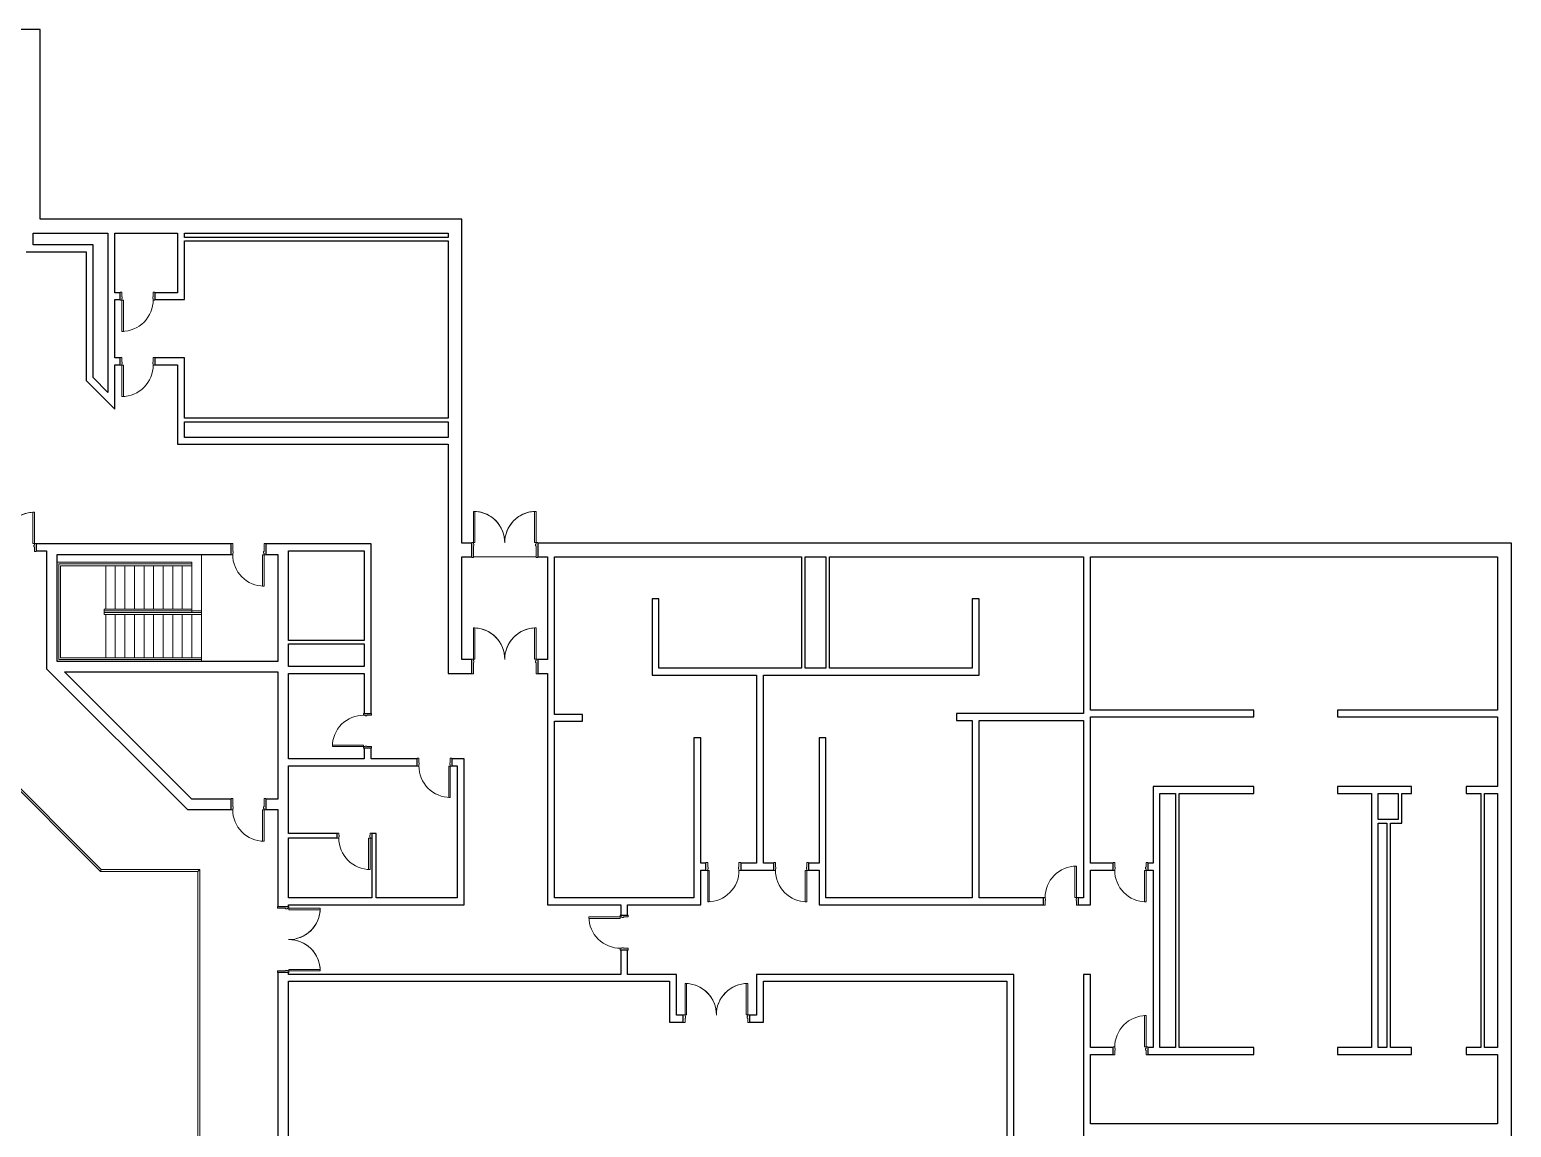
# Model space of a CAD drawing. Header units: inches. Extents: x -2612 to 2941, y -1924 to 1652.
# Drawn here: x 434 to 2138, y 390 to 1652 of the extents above; entities that cross this region are included whole.
import ezdxf

# ---------------------------------------------------------------- set-up
doc = ezdxf.new("R2010")
doc.units = ezdxf.units.IN
doc.header["$MEASUREMENT"] = 0
for name, color, linetype, lineweight in [('A-DOOR', 31, 'Continuous', 9), ('A-DOOR-FRAM', 31, 'Continuous', 15), ('A-FLOR', 192, 'Continuous', 9), ('A-FLOR-HRAL', 11, 'Continuous', 9), ('A-WALL', 113, 'Continuous', 9), ('I-WALL', 2, 'Continuous', 9), ('S-STRS', 31, 'Continuous', 9)]:
    doc.layers.add(name, color=color, linetype=linetype, lineweight=lineweight)

# ---------------------------------------------------------------- blocks, each defined once
blk = doc.blocks.new('Door-Single_CE_ - HM Door-2_ HM Frame-5129234-LEVEL 1 - Map Export')
at = {"layer": 'A-DOOR'}
for p, q in [((16.25, -42.5), (16.25, -6.5)), ((16.25, -6.5), (18, -6.5)), ((18, -6.5), (18, -42.5)), ((18, -42.5), (16.25, -42.5))]:
    blk.add_line(p, q, dxfattribs=at)
at = {"layer": 'A-DOOR', "lineweight": 15}
for p, q in [((16.25, -42.5), (16.25, -6.5)), ((18, -6.5), (16.25, -6.5)), ((18, -6.5), (18, -42.5)), ((18, -42.5), (16.25, -42.5))]:
    blk.add_line(p, q, dxfattribs=at)
at = {"layer": 'A-DOOR'}
blk.add_arc((18, -6.5), 36, 179.5, 270, dxfattribs=at)
blk.add_arc((18, -6.5), 36, 179.5, 270, dxfattribs=at)
blk.add_arc((18, -6.5), 36, 179.5, 270, dxfattribs=at)
blk.add_arc((18, -6.5), 36, 179.5, 270, dxfattribs=at)
at = {"layer": 'A-DOOR-FRAM'}
for p, q in [((-20, 6.5), (-18, 6.5)), ((-20, -6.5), (-20, 6.5)), ((-18, 6.5), (-18, -2.75)), ((18, 6.5), (20, 6.5)), ((18, -2.75), (18, 6.5)), ((20, 6.5), (20, -6.5)), ((-18, -6.5), (-20, -6.5)), ((-18, -2.75), (-17.5, -2.75)), ((-18, -4.75), (-18, -6.5)), ((-17.5, -4.75), (-18, -4.75)), ((-17.5, -2.75), (-17.5, -4.75)), ((17.5, -2.75), (18, -2.75)), ((17.5, -4.75), (17.5, -2.75)), ((18, -4.75), (17.5, -4.75)), ((18, -6.5), (18, -4.75)), ((20, -6.5), (18, -6.5))]:
    blk.add_line(p, q, dxfattribs=at)
blk = doc.blocks.new('Door-Double-Lite_CE_ - WD Door-2_ HM Frame-LG Lite-5146037-LEVEL 1 - Map Export')
at = {"layer": 'A-DOOR'}
for p, q in [((-36, 40.5), (-36, 4.5)), ((-34.25, 40.5), (-36, 40.5)), ((-36, 4.16), (-36, 40.5)), ((-34.25, 4.5), (-34.25, 40.5)), ((36, 40.5), (34.25, 40.5)), ((34.25, 40.5), (34.25, 4.5)), ((36, 4.5), (36, 40.5)), ((36, 4.16), (36, 40.5)), ((-36, 4.5), (-34.25, 4.5)), ((34.25, 4.5), (36, 4.5))]:
    blk.add_line(p, q, dxfattribs=at)
for centre, start, end in [((-36, 4.5), 359.5, 90), ((-36, 4.5), 359.5, 87.19661), ((36, 4.5), 90, 180.5), ((36, 4.5), 92.80339, 180.5)]:
    blk.add_arc(centre, 36, start, end, dxfattribs=at)
at = {"layer": 'A-DOOR-FRAM'}
for p, q in [((-36, 4.5), (-38, 4.5)), ((-38, 4.5), (-38, -4.5)), ((-36, 2.75), (-36, 4.5)), ((-35.5, 2.75), (-36, 2.75)), ((-36, -4.5), (-36, 0.75)), ((-36, 0.75), (-35.5, 0.75)), ((-35.5, 0.75), (-35.5, 2.75)), ((36, 2.75), (35.5, 2.75)), ((35.5, 2.75), (35.5, 0.75)), ((35.5, 0.75), (36, 0.75)), ((38, 4.5), (36, 4.5)), ((36, 4.5), (36, 2.75)), ((36, 0.75), (36, -4.5)), ((38, -4.5), (38, 4.5)), ((-38, -4.5), (-36, -4.5)), ((36, -4.5), (38, -4.5))]:
    blk.add_line(p, q, dxfattribs=at)
blk = doc.blocks.new('Railing - Railing-5146886-LEVEL 1 - Map Export')
at = {"layer": 'A-FLOR-HRAL'}
for p, q in [((519.7, 985.8), (620.7, 985.8)), ((519.7, 979.8), (519.7, 985.8)), ((521.7, 979.8), (519.7, 979.8)), ((520.7, 983.8), (620.7, 983.8)), ((521.7, 981.8), (520.7, 981.8)), ((543.8, 981.8), (521.7, 981.8)), ((631.7, 979.8), (521.7, 979.8)), ((620.7, 985.8), (620.7, 983.8)), ((631.7, 981.8), (620.7, 981.8))]:
    blk.add_line(p, q, dxfattribs=at)
blk = doc.blocks.new('Railing - Railing-5146890-LEVEL 1 - Map Export')
at = {"layer": 'A-FLOR-HRAL'}
for p, q in [((467.7, 1037.8), (521.7, 1037.8)), ((467.7, 927.8), (467.7, 1037.8)), ((469.7, 1035.8), (521.7, 1035.8)), ((469.7, 929.8), (469.7, 1035.8)), ((521.7, 1037.8), (620.7, 1037.8)), ((521.7, 1035.8), (620.7, 1035.8)), ((620.7, 1037.8), (620.7, 1035.8)), ((521.7, 927.8), (467.7, 927.8)), ((521.7, 929.8), (469.7, 929.8)), ((631.7, 929.8), (521.7, 929.8)), ((631.7, 927.8), (521.7, 927.8))]:
    blk.add_line(p, q, dxfattribs=at)
blk = doc.blocks.new('Door-Double-Lite_CE_ - WD Door-2_ HM Frame-LG Lite-5150793-LEVEL 1 - Map Export')
at = {"layer": 'A-DOOR'}
for p, q in [((-36, 42.5), (-36, 6.5)), ((-34.25, 42.5), (-36, 42.5)), ((-36, 6.16), (-36, 42.5)), ((-34.25, 6.5), (-34.25, 42.5)), ((36, 42.5), (34.25, 42.5)), ((34.25, 42.5), (34.25, 6.5)), ((36, 6.5), (36, 42.5)), ((36, 6.16), (36, 42.5)), ((-36, 6.5), (-34.25, 6.5)), ((34.25, 6.5), (36, 6.5))]:
    blk.add_line(p, q, dxfattribs=at)
for centre, start, end in [((-36, 6.5), 359.5, 90), ((-36, 6.5), 359.5, 87.19661), ((36, 6.5), 90, 180.5), ((36, 6.5), 92.80339, 180.5)]:
    blk.add_arc(centre, 36, start, end, dxfattribs=at)
at = {"layer": 'A-DOOR-FRAM'}
for p, q in [((-36, 6.5), (-38, 6.5)), ((-38, 6.5), (-38, -6.5)), ((-36, 4.75), (-36, 6.5)), ((-35.5, 4.75), (-36, 4.75)), ((-36, -6.5), (-36, 2.75)), ((-36, 2.75), (-35.5, 2.75)), ((-35.5, 2.75), (-35.5, 4.75)), ((36, 4.75), (35.5, 4.75)), ((35.5, 4.75), (35.5, 2.75)), ((35.5, 2.75), (36, 2.75)), ((38, 6.5), (36, 6.5)), ((36, 6.5), (36, 4.75)), ((36, 2.75), (36, -6.5)), ((38, -6.5), (38, 6.5)), ((-38, -6.5), (-36, -6.5)), ((36, -6.5), (38, -6.5))]:
    blk.add_line(p, q, dxfattribs=at)
blk = doc.blocks.new('Door-Single_CE_ - HM Door-2_ HM Frame-5130917-LEVEL 1 - Map Export')
at = {"layer": 'A-DOOR'}
for p, q in [((18, 40.5), (16.25, 40.5)), ((16.25, 40.5), (16.25, 4.5)), ((18, 4.5), (18, 40.5)), ((16.25, 4.5), (18, 4.5))]:
    blk.add_line(p, q, dxfattribs=at)
at = {"layer": 'A-DOOR', "lineweight": 15}
for p, q in [((18, 40.5), (16.25, 40.5)), ((16.25, 40.5), (16.25, 4.5)), ((18, 4.5), (18, 40.5)), ((18, 4.5), (16.25, 4.5))]:
    blk.add_line(p, q, dxfattribs=at)
at = {"layer": 'A-DOOR'}
blk.add_arc((18, 4.5), 36, 90, 180.5, dxfattribs=at)
blk.add_arc((18, 4.5), 36, 90, 180.5, dxfattribs=at)
blk.add_arc((18, 4.5), 36, 90, 180.5, dxfattribs=at)
blk.add_arc((18, 4.5), 36, 90, 180.5, dxfattribs=at)
at = {"layer": 'A-DOOR-FRAM'}
for p, q in [((-18, 4.5), (-20, 4.5)), ((-20, 4.5), (-20, -4.5)), ((-18, 2.75), (-18, 4.5)), ((-17.5, 2.75), (-18, 2.75)), ((-18, -4.5), (-18, 0.75)), ((-18, 0.75), (-17.5, 0.75)), ((-17.5, 0.75), (-17.5, 2.75)), ((18, 2.75), (17.5, 2.75)), ((17.5, 2.75), (17.5, 0.75)), ((17.5, 0.75), (18, 0.75)), ((20, 4.5), (18, 4.5)), ((18, 4.5), (18, 2.75)), ((18, 0.75), (18, -4.5)), ((20, -4.5), (20, 4.5)), ((-20, -4.5), (-18, -4.5)), ((18, -4.5), (20, -4.5))]:
    blk.add_line(p, q, dxfattribs=at)
blk = doc.blocks.new('Door-Double-Lite_CE_ - WD Door-2_ HM Frame-LG Lite-5159899-LEVEL 1 - Map Export')
at = {"layer": 'A-DOOR'}
for p, q in [((-36, 44.5), (-36, 8.5)), ((-34.25, 44.5), (-36, 44.5)), ((-36, 8.16), (-36, 44.5)), ((-34.25, 8.5), (-34.25, 44.5)), ((36, 44.5), (34.25, 44.5)), ((34.25, 44.5), (34.25, 8.5)), ((36, 8.5), (36, 44.5)), ((36, 8.16), (36, 44.5)), ((-36, 8.5), (-34.25, 8.5)), ((34.25, 8.5), (36, 8.5))]:
    blk.add_line(p, q, dxfattribs=at)
for centre, start, end in [((-36, 8.5), 359.5, 90), ((-36, 8.5), 359.5, 87.19661), ((36, 8.5), 90, 180.5), ((36, 8.5), 92.78996, 180.5)]:
    blk.add_arc(centre, 36, start, end, dxfattribs=at)
at = {"layer": 'A-DOOR-FRAM'}
for p, q in [((-36, 8.5), (-38, 8.5)), ((-38, 8.5), (-38, -8.5)), ((-36, 6.75), (-36, 8.5)), ((-35.5, 6.75), (-36, 6.75)), ((-36, -8.5), (-36, 4.75)), ((-36, 4.75), (-35.5, 4.75)), ((-35.5, 4.75), (-35.5, 6.75)), ((36, 6.75), (35.5, 6.75)), ((35.5, 6.75), (35.5, 4.75)), ((35.5, 4.75), (36, 4.75)), ((38, 8.5), (36, 8.5)), ((36, 8.5), (36, 6.75)), ((36, 4.75), (36, -8.5)), ((38, -8.5), (38, 8.5)), ((-38, -8.5), (-36, -8.5)), ((36, -8.5), (38, -8.5))]:
    blk.add_line(p, q, dxfattribs=at)
blk = doc.blocks.new('Door-Double-Lite_CE_ - WD Door-2_ HM Frame-LG Lite-5146137-LEVEL 1 - Map Export')
at = {"layer": 'A-DOOR'}
for p, q in [((-36, -4.16), (-36, -40.5)), ((-36, -4.5), (-34.25, -4.5)), ((-36, -40.5), (-36, -4.5)), ((-34.25, -4.5), (-34.25, -40.5)), ((34.25, -4.5), (36, -4.5)), ((34.25, -40.5), (34.25, -4.5)), ((36, -4.16), (36, -40.5)), ((36, -4.5), (36, -40.5)), ((-34.25, -40.5), (-36, -40.5)), ((36, -40.5), (34.25, -40.5))]:
    blk.add_line(p, q, dxfattribs=at)
for centre, start, end in [((-36, -4.5), 270, 0.5), ((-36, -4.5), 272.80339, 0.5), ((36, -4.5), 179.5, 270), ((36, -4.5), 179.5, 267.19661)]:
    blk.add_arc(centre, 36, start, end, dxfattribs=at)
at = {"layer": 'A-DOOR-FRAM'}
for p, q in [((-38, 4.5), (-36, 4.5)), ((-38, -4.5), (-38, 4.5)), ((-36, 4.5), (-36, -0.75)), ((36, 4.5), (38, 4.5)), ((36, -0.75), (36, 4.5)), ((38, 4.5), (38, -4.5)), ((-36, -4.5), (-38, -4.5)), ((-36, -0.75), (-35.5, -0.75)), ((-36, -2.75), (-36, -4.5)), ((-35.5, -2.75), (-36, -2.75)), ((-35.5, -0.75), (-35.5, -2.75)), ((35.5, -0.75), (36, -0.75)), ((35.5, -2.75), (35.5, -0.75)), ((36, -2.75), (35.5, -2.75)), ((36, -4.5), (36, -2.75)), ((38, -4.5), (36, -4.5))]:
    blk.add_line(p, q, dxfattribs=at)
blk = doc.blocks.new('Door-Single_CE_ - HM Door-2_ HM Frame-5129900-LEVEL 1 - Map Export')
at = {"layer": 'A-DOOR'}
for p, q in [((16.25, -40.5), (16.25, -4.5)), ((16.25, -4.5), (18, -4.5)), ((18, -4.5), (18, -40.5)), ((18, -40.5), (16.25, -40.5))]:
    blk.add_line(p, q, dxfattribs=at)
at = {"layer": 'A-DOOR', "lineweight": 15}
for p, q in [((16.25, -40.5), (16.25, -4.5)), ((18, -4.5), (16.25, -4.5)), ((18, -4.5), (18, -40.5)), ((18, -40.5), (16.25, -40.5))]:
    blk.add_line(p, q, dxfattribs=at)
at = {"layer": 'A-DOOR'}
blk.add_arc((18, -4.5), 36, 179.5, 270, dxfattribs=at)
blk.add_arc((18, -4.5), 36, 179.5, 270, dxfattribs=at)
blk.add_arc((18, -4.5), 36, 179.5, 270, dxfattribs=at)
blk.add_arc((18, -4.5), 36, 179.5, 270, dxfattribs=at)
at = {"layer": 'A-DOOR-FRAM'}
for p, q in [((-20, 4.5), (-18, 4.5)), ((-20, -4.5), (-20, 4.5)), ((-18, 4.5), (-18, -0.75)), ((18, 4.5), (20, 4.5)), ((18, -0.75), (18, 4.5)), ((20, 4.5), (20, -4.5)), ((-18, -4.5), (-20, -4.5)), ((-18, -0.75), (-17.5, -0.75)), ((-18, -2.75), (-18, -4.5)), ((-17.5, -2.75), (-18, -2.75)), ((-17.5, -0.75), (-17.5, -2.75)), ((17.5, -0.75), (18, -0.75)), ((17.5, -2.75), (17.5, -0.75)), ((18, -2.75), (17.5, -2.75)), ((18, -4.5), (18, -2.75)), ((20, -4.5), (18, -4.5))]:
    blk.add_line(p, q, dxfattribs=at)
blk = doc.blocks.new('Door-Single_CE_ - HM Door-2_ HM Frame-5185275-LEVEL 1 - Map Export')
at = {"layer": 'A-DOOR'}
for p, q in [((16.25, -39), (16.25, -3)), ((16.25, -3), (18, -3)), ((18, -3), (18, -39)), ((18, -39), (16.25, -39))]:
    blk.add_line(p, q, dxfattribs=at)
at = {"layer": 'A-DOOR', "lineweight": 15}
for p, q in [((16.25, -39), (16.25, -3)), ((18, -3), (16.25, -3)), ((18, -3), (18, -39)), ((18, -39), (16.25, -39))]:
    blk.add_line(p, q, dxfattribs=at)
at = {"layer": 'A-DOOR'}
blk.add_arc((18, -3), 36, 179.5, 270, dxfattribs=at)
blk.add_arc((18, -3), 36, 179.5, 270, dxfattribs=at)
blk.add_arc((18, -3), 36, 179.5, 270, dxfattribs=at)
blk.add_arc((18, -3), 36, 179.5, 270, dxfattribs=at)
at = {"layer": 'A-DOOR-FRAM'}
for p, q in [((-20, 3), (-18, 3)), ((-20, -3), (-20, 3)), ((-18, 3), (-18, 0.75)), ((-18, 0.75), (-17.5, 0.75)), ((-17.5, 0.75), (-17.5, -1.25)), ((17.5, 0.75), (18, 0.75)), ((17.5, -1.25), (17.5, 0.75)), ((18, 3), (20, 3)), ((18, 0.75), (18, 3)), ((20, 3), (20, -3)), ((-18, -3), (-20, -3)), ((-18, -1.25), (-18, -3)), ((-17.5, -1.25), (-18, -1.25)), ((18, -1.25), (17.5, -1.25)), ((18, -3), (18, -1.25)), ((20, -3), (18, -3))]:
    blk.add_line(p, q, dxfattribs=at)
blk = doc.blocks.new('Railing - Railing-5191804-LEVEL 1 - Map Export')
at = {"layer": 'A-FLOR-HRAL'}
for p, q in [((-490.8, 961.8), (-268.8, 961.8)), ((-490.8, 961.8), (-488.8, 959.8)), ((-490.8, 901.7), (-490.8, 961.8)), ((-268.8, 959.8), (-488.8, 959.8)), ((-488.8, 959.8), (-488.8, 900.9)), ((79.2, 961.8), (301.2, 961.8)), ((299.2, 959.8), (79.2, 959.8)), ((301.2, 961.8), (299.2, 959.8)), ((299.2, 900.9), (299.2, 959.8)), ((301.2, 961.8), (301.2, 901.7)), ((-706.3, 686.2), (-490.8, 901.7)), ((-488.8, 900.9), (-705.5, 684.2)), ((-490.8, 901.7), (-488.8, 900.9)), ((301.2, 901.7), (299.2, 900.9)), ((515.8, 684.2), (299.2, 900.9)), ((301.2, 901.7), (516.6, 686.2)), ((-819.3, 686.2), (-706.3, 686.2)), ((-819.3, 686.2), (-817.3, 684.2)), ((-819.3, -649.6), (-819.3, 686.2)), ((-705.5, 684.2), (-817.3, 684.2)), ((-817.3, 684.2), (-817.3, -647.6)), ((-706.3, 686.2), (-705.5, 684.2)), ((516.6, 686.2), (515.8, 684.2)), ((627.7, 684.2), (515.8, 684.2)), ((516.6, 686.2), (629.7, 686.2)), ((629.7, 686.2), (627.7, 684.2)), ((627.7, -647.6), (627.7, 684.2)), ((629.7, 686.2), (629.7, -649.6)), ((-819.3, -649.6), (-817.3, -647.6)), ((-706.3, -649.6), (-819.3, -649.6)), ((-817.3, -647.6), (-705.5, -647.6)), ((-706.3, -649.6), (-705.5, -647.6)), ((-490.8, -865.1), (-706.3, -649.6)), ((-705.5, -647.6), (-488.8, -864.3)), ((299.2, -864.3), (515.8, -647.6)), ((516.6, -649.6), (301.2, -865.1)), ((516.6, -649.6), (515.8, -647.6)), ((515.8, -647.6), (627.7, -647.6)), ((629.7, -649.6), (516.6, -649.6)), ((629.7, -649.6), (627.7, -647.6)), ((-490.8, -865.1), (-488.8, -864.3)), ((-490.8, -940.2), (-490.8, -865.1)), ((-488.8, -864.3), (-488.8, -938.2)), ((299.2, -938.2), (299.2, -864.3)), ((301.2, -865.1), (299.2, -864.3)), ((301.2, -865.1), (301.2, -940.2)), ((-490.8, -940.2), (-488.8, -938.2)), ((301.2, -940.2), (-490.8, -940.2)), ((-488.8, -938.2), (299.2, -938.2)), ((301.2, -940.2), (299.2, -938.2))]:
    blk.add_line(p, q, dxfattribs=at)

msp = doc.modelspace()

# ---------------------------------------------------------------- linework, layer by layer
at = {"layer": 'A-FLOR'}
for p, q in [((631.7, 1048.8), (631.7, 925.8)), ((1016.4, 1045.8), (944.4, 1045.8))]:
    msp.add_line(p, q, dxfattribs=at)
at = {"layer": 'A-WALL', "color": 7, "lineweight": 25}
for p, q in [((446.2, 1652.3), (167.2, 1652.3)), ((446.2, 1434.3), (446.2, 1652.3)), ((931.2, 1434.3), (446.2, 1434.3)), ((931.2, 1061.8), (931.2, 1434.3)), ((438.2, 1418.3), (524.2, 1418.3)), ((438.2, 1404.8), (438.2, 1418.3)), ((524.2, 1418.3), (524.2, 1235.1)), ((532.2, 1349.8), (532.2, 1418.3)), ((532.2, 1418.3), (604.2, 1418.3)), ((604.2, 1418.3), (604.2, 1349.8)), ((612.2, 1413.4), (612.2, 1418.3)), ((612.2, 1418.3), (915.2, 1418.3)), ((915.2, 1418.3), (915.2, 1413.4)), ((507.2, 1404.8), (438.2, 1404.8)), ((507.2, 1252.1), (507.2, 1404.8)), ((915.2, 1413.4), (612.2, 1413.4)), ((612.2, 1341.8), (612.2, 1409.4)), ((612.2, 1409.4), (915.2, 1409.4)), ((915.2, 1409.4), (915.2, 1205.4)), ((430.2, 1396.8), (499.2, 1396.8)), ((499.2, 1396.8), (499.2, 1248.8)), ((538.2, 1349.8), (532.2, 1349.8)), ((538.2, 1341.8), (538.2, 1349.8)), ((604.2, 1349.8), (578.2, 1349.8)), ((578.2, 1349.8), (578.2, 1341.8)), ((532.2, 1274.8), (532.2, 1341.8)), ((532.2, 1341.8), (538.2, 1341.8)), ((578.2, 1341.8), (612.2, 1341.8)), ((538.2, 1274.8), (532.2, 1274.8)), ((532.2, 1266.8), (538.2, 1266.8)), ((532.2, 1215.8), (532.2, 1266.8)), ((538.2, 1266.8), (538.2, 1274.8)), ((612.2, 1274.8), (578.2, 1274.8)), ((578.2, 1274.8), (578.2, 1266.8)), ((578.2, 1266.8), (604.2, 1266.8)), ((604.2, 1266.8), (604.2, 1175.4)), ((612.2, 1205.4), (612.2, 1274.8)), ((499.2, 1248.8), (532.2, 1215.8)), ((524.2, 1235.1), (507.2, 1252.1)), ((915.2, 1205.4), (612.2, 1205.4)), ((612.2, 1201.4), (915.2, 1201.4)), ((612.2, 1183.4), (612.2, 1201.4)), ((915.2, 1201.4), (915.2, 1183.4)), ((915.2, 1183.4), (612.2, 1183.4)), ((604.2, 1175.4), (915.2, 1175.4)), ((915.2, 1175.4), (915.2, 911.8)), ((665.7, 1060.8), (441.7, 1060.8)), ((441.7, 1060.8), (441.7, 1052.8)), ((665.7, 1048.8), (665.7, 1060.8)), ((705.7, 1060.8), (705.7, 1048.8)), ((826.7, 1060.8), (705.7, 1060.8)), ((826.7, 865.8), (826.7, 1060.8)), ((942.4, 1061.8), (931.2, 1061.8)), ((942.4, 1045.8), (942.4, 1061.8)), ((1018.4, 1061.8), (1018.4, 1045.8)), ((2137.7, 1061.8), (1018.4, 1061.8)), ((2137.7, -412.2), (2137.7, 1061.8)), ((441.7, 1052.8), (453.7, 1052.8)), ((453.7, 1052.8), (453.7, 917.3)), ((465.7, 925.8), (465.7, 1048.8)), ((465.7, 1048.8), (665.7, 1048.8)), ((705.7, 1048.8), (719.7, 1048.8)), ((719.7, 1048.8), (719.7, 925.8)), ((731.7, 949.8), (731.7, 1052.8)), ((731.7, 1052.8), (818.7, 1052.8)), ((818.7, 1052.8), (818.7, 949.8)), ((931.2, 927.8), (931.2, 1045.8)), ((931.2, 1045.8), (942.4, 1045.8)), ((1018.4, 1045.8), (1029.7, 1045.8)), ((1029.7, 1045.8), (1029.7, 927.8)), ((1037.7, 864.8), (1037.7, 1045.8)), ((1037.7, 1045.8), (1321.7, 1045.8)), ((1321.7, 1045.8), (1321.7, 917.8)), ((1325.7, 1045.8), (1349.7, 1045.8)), ((1325.7, 917.8), (1325.7, 1045.8)), ((1349.7, 1045.8), (1349.7, 917.8)), ((1353.7, 1045.8), (1645.7, 1045.8)), ((1353.7, 917.8), (1353.7, 1045.8)), ((1645.7, 1045.8), (1645.7, 865.8)), ((1653.7, 1045.8), (2121.7, 1045.8)), ((1653.7, 869.8), (1653.7, 1045.8)), ((2121.7, 1045.8), (2121.7, 869.8)), ((1157.7, 997.8), (1149.7, 997.8)), ((1149.7, 997.8), (1149.7, 909.8)), ((1157.7, 917.8), (1157.7, 997.8)), ((1525.7, 997.8), (1517.7, 997.8)), ((1517.7, 997.8), (1517.7, 917.8)), ((1525.7, 909.8), (1525.7, 997.8)), ((818.7, 949.8), (731.7, 949.8)), ((731.7, 919.8), (731.7, 945.8)), ((731.7, 945.8), (818.7, 945.8)), ((818.7, 945.8), (818.7, 919.8)), ((719.7, 925.8), (465.7, 925.8)), ((942.4, 927.8), (931.2, 927.8)), ((942.4, 911.8), (942.4, 927.8)), ((1029.7, 927.8), (1018.4, 927.8)), ((1018.4, 927.8), (1018.4, 911.8)), ((453.7, 917.3), (615.7, 755.4)), ((620.6, 767.4), (474.2, 913.8)), ((474.2, 913.8), (719.7, 913.8)), ((719.7, 913.8), (719.7, 767.4)), ((818.7, 919.8), (731.7, 919.8)), ((731.7, 813.8), (731.7, 911.8)), ((731.7, 911.8), (818.7, 911.8)), ((818.7, 911.8), (818.7, 865.8)), ((915.2, 911.8), (942.4, 911.8)), ((1018.4, 911.8), (1029.7, 911.8)), ((1029.7, 911.8), (1029.7, 645.8)), ((1149.7, 909.8), (1269.7, 909.8)), ((1321.7, 917.8), (1157.7, 917.8)), ((1269.7, 909.8), (1269.7, 693.8)), ((1277.7, 909.8), (1525.7, 909.8)), ((1277.7, 693.8), (1277.7, 909.8)), ((1349.7, 917.8), (1325.7, 917.8)), ((1517.7, 917.8), (1353.7, 917.8)), ((1841.7, 869.8), (1653.7, 869.8)), ((1841.7, 861.8), (1841.7, 869.8)), ((2121.7, 869.8), (1937.7, 869.8)), ((1937.7, 869.8), (1937.7, 861.8)), ((818.7, 865.8), (826.7, 865.8)), ((1069.7, 864.8), (1037.7, 864.8)), ((1037.7, 653.8), (1037.7, 856.8)), ((1037.7, 856.8), (1069.7, 856.8)), ((1069.7, 856.8), (1069.7, 864.8)), ((1645.7, 865.8), (1499.7, 865.8)), ((1499.7, 865.8), (1499.7, 857.8)), ((1499.7, 857.8), (1517.7, 857.8)), ((1517.7, 857.8), (1517.7, 653.8)), ((1525.7, 857.8), (1645.7, 857.8)), ((1525.7, 653.8), (1525.7, 857.8)), ((1645.7, 857.8), (1645.7, 653.8)), ((1653.7, 861.8), (1841.7, 861.8)), ((1653.7, 693.8), (1653.7, 861.8)), ((1937.7, 861.8), (2121.7, 861.8)), ((2121.7, 861.8), (2121.7, 781.8)), ((1205.7, 837.8), (1197.7, 837.8)), ((1197.7, 837.8), (1197.7, 653.8)), ((1205.7, 693.8), (1205.7, 837.8)), ((1349.7, 837.8), (1341.7, 837.8)), ((1341.7, 837.8), (1341.7, 693.8)), ((1349.7, 653.8), (1349.7, 837.8)), ((818.7, 825.8), (818.7, 813.8)), ((826.7, 825.8), (818.7, 825.8)), ((826.7, 813.8), (826.7, 825.8)), ((818.7, 813.8), (731.7, 813.8)), ((731.7, 727.8), (731.7, 805.8)), ((731.7, 805.8), (879.7, 805.8)), ((879.7, 813.8), (826.7, 813.8)), ((879.7, 805.8), (879.7, 813.8)), ((933.7, 813.8), (919.7, 813.8)), ((919.7, 813.8), (919.7, 805.8)), ((919.7, 805.8), (925.7, 805.8)), ((925.7, 805.8), (925.7, 653.8)), ((933.7, 645.8), (933.7, 813.8)), ((665.7, 767.4), (620.6, 767.4)), ((665.7, 755.4), (665.7, 767.4)), ((719.7, 767.4), (705.7, 767.4)), ((705.7, 767.4), (705.7, 755.4)), ((1725.7, 781.8), (1725.7, 693.8)), ((1841.7, 781.8), (1725.7, 781.8)), ((1733.7, 481.8), (1733.7, 773.8)), ((1733.7, 773.8), (1751.7, 773.8)), ((1751.7, 773.8), (1751.7, 481.8)), ((1755.7, 481.8), (1755.7, 773.8)), ((1755.7, 773.8), (1841.7, 773.8)), ((1841.7, 773.8), (1841.7, 781.8)), ((2022.7, 781.8), (1937.7, 781.8)), ((1937.7, 781.8), (1937.7, 773.8)), ((1937.7, 773.8), (1976.7, 773.8)), ((1976.7, 773.8), (1976.7, 481.8)), ((1984.7, 743.8), (1984.7, 773.8)), ((1984.7, 773.8), (2007.7, 773.8)), ((2007.7, 773.8), (2007.7, 743.8)), ((2011.7, 739.8), (2011.7, 773.8)), ((2011.7, 773.8), (2022.7, 773.8)), ((2022.7, 773.8), (2022.7, 781.8)), ((2121.7, 781.8), (2085.7, 781.8)), ((2085.7, 781.8), (2085.7, 773.8)), ((2085.7, 773.8), (2102.7, 773.8)), ((2102.7, 773.8), (2102.7, 481.8)), ((2106.7, 773.8), (2121.7, 773.8)), ((2106.7, 481.8), (2106.7, 773.8)), ((2121.7, 773.8), (2121.7, 481.8)), ((615.7, 755.4), (665.7, 755.4)), ((705.7, 755.4), (719.7, 755.4)), ((719.7, 755.4), (719.7, 643.8)), ((2007.7, 743.8), (1984.7, 743.8)), ((1984.7, 481.8), (1984.7, 739.8)), ((1984.7, 739.8), (1994.7, 739.8)), ((1994.7, 739.8), (1994.7, 481.8)), ((1998.7, 481.8), (1998.7, 739.8)), ((1998.7, 739.8), (2011.7, 739.8)), ((731.7, 653.8), (731.7, 722.8)), ((1211.7, 693.8), (1205.7, 693.8)), ((1205.7, 645.8), (1205.7, 685.8)), ((1205.7, 685.8), (1211.7, 685.8)), ((1211.7, 685.8), (1211.7, 693.8)), ((1269.7, 693.8), (1251.7, 693.8)), ((1251.7, 693.8), (1251.7, 685.8)), ((1251.7, 685.8), (1289.7, 685.8)), ((1289.7, 693.8), (1277.7, 693.8)), ((1289.7, 685.8), (1289.7, 693.8)), ((1341.7, 693.8), (1329.7, 693.8)), ((1329.7, 693.8), (1329.7, 685.8)), ((1329.7, 685.8), (1341.7, 685.8)), ((1341.7, 685.8), (1341.7, 645.8)), ((1679.7, 693.8), (1653.7, 693.8)), ((1653.7, 685.8), (1679.7, 685.8)), ((1653.7, 645.8), (1653.7, 685.8)), ((1679.7, 685.8), (1679.7, 693.8)), ((1725.7, 693.8), (1719.7, 693.8)), ((1719.7, 693.8), (1719.7, 685.8)), ((1719.7, 685.8), (1725.7, 685.8)), ((1725.7, 685.8), (1725.7, 481.8)), ((827.7, 653.8), (731.7, 653.8)), ((925.7, 653.8), (832.7, 653.8)), ((1197.7, 653.8), (1037.7, 653.8)), ((1517.7, 653.8), (1349.7, 653.8)), ((1599.7, 653.8), (1525.7, 653.8)), ((1599.7, 645.8), (1599.7, 653.8)), ((1645.7, 653.8), (1639.7, 653.8)), ((1639.7, 653.8), (1639.7, 645.8)), ((719.7, 643.8), (731.7, 643.8)), ((731.7, 643.8), (731.7, 645.8)), ((731.7, 645.8), (933.7, 645.8)), ((1029.7, 645.8), (1113.7, 645.8)), ((1113.7, 645.8), (1113.7, 633.8)), ((1113.7, 633.8), (1121.7, 633.8)), ((1121.7, 645.8), (1205.7, 645.8)), ((1121.7, 633.8), (1121.7, 645.8)), ((1341.7, 645.8), (1599.7, 645.8)), ((1639.7, 645.8), (1653.7, 645.8)), ((1113.7, 593.8), (1113.7, 565.8)), ((1121.7, 593.8), (1113.7, 593.8)), ((1121.7, 565.8), (1121.7, 593.8)), ((731.7, 567.8), (719.7, 567.8)), ((719.7, 567.8), (719.7, -577.2)), ((731.7, 565.8), (731.7, 567.8)), ((1113.7, 565.8), (731.7, 565.8)), ((1177.7, 565.8), (1121.7, 565.8)), ((1177.7, 518.8), (1177.7, 565.8)), ((1565.7, 565.8), (1269.7, 565.8)), ((1269.7, 565.8), (1269.7, 518.8)), ((1565.7, -163.2), (1565.7, 565.8)), ((1653.7, 565.8), (1645.7, 565.8)), ((1645.7, 565.8), (1645.7, -394.2)), ((1653.7, 481.8), (1653.7, 565.8)), ((731.7, -565.2), (731.7, 557.8)), ((731.7, 557.8), (1169.7, 557.8)), ((1169.7, 557.8), (1169.7, 510.8)), ((1277.7, 557.8), (1557.7, 557.8)), ((1277.7, 510.8), (1277.7, 557.8)), ((1557.7, 557.8), (1557.7, 345.8)), ((1185.7, 518.8), (1177.7, 518.8)), ((1185.7, 510.8), (1185.7, 518.8)), ((1269.7, 518.8), (1261.7, 518.8)), ((1261.7, 518.8), (1261.7, 510.8)), ((1169.7, 510.8), (1185.7, 510.8)), ((1261.7, 510.8), (1277.7, 510.8)), ((1679.7, 481.8), (1653.7, 481.8)), ((1679.7, 473.8), (1679.7, 481.8)), ((1725.7, 481.8), (1719.7, 481.8)), ((1719.7, 481.8), (1719.7, 473.8)), ((1751.7, 481.8), (1733.7, 481.8)), ((1841.7, 481.8), (1755.7, 481.8)), ((1841.7, 473.8), (1841.7, 481.8)), ((1976.7, 481.8), (1937.7, 481.8)), ((1937.7, 481.8), (1937.7, 473.8)), ((1994.7, 481.8), (1984.7, 481.8)), ((2022.7, 481.8), (1998.7, 481.8)), ((2022.7, 473.8), (2022.7, 481.8)), ((2102.7, 481.8), (2085.7, 481.8)), ((2085.7, 481.8), (2085.7, 473.8)), ((2121.7, 481.8), (2106.7, 481.8)), ((1653.7, 393.8), (1653.7, 473.8)), ((1653.7, 473.8), (1679.7, 473.8)), ((1719.7, 473.8), (1841.7, 473.8)), ((1937.7, 473.8), (2022.7, 473.8)), ((2085.7, 473.8), (2121.7, 473.8)), ((2121.7, 473.8), (2121.7, 393.8)), ((2121.7, 393.8), (1653.7, 393.8))]:
    msp.add_line(p, q, dxfattribs=at)
at = {"layer": 'I-WALL', "color": 7, "lineweight": 25}
for p, q in [((787.7, 727.8), (731.7, 727.8)), ((731.7, 722.8), (787.7, 722.8)), ((787.7, 722.8), (787.7, 727.8)), ((832.7, 727.8), (827.7, 727.8)), ((827.7, 727.8), (827.7, 653.8)), ((832.7, 653.8), (832.7, 727.8))]:
    msp.add_line(p, q, dxfattribs=at)
at = {"layer": 'S-STRS'}
for p, q in [((513, 1039.8), (465.7, 1039.8)), ((513, 1039.8), (620.7, 1039.8)), ((620.7, 1037.8), (620.7, 1039.8)), ((521.7, 1035.8), (521.7, 985.8)), ((532.7, 1035.8), (532.7, 985.8)), ((543.7, 1035.8), (543.7, 985.8)), ((554.7, 1035.8), (554.7, 985.8)), ((565.7, 1035.8), (565.7, 985.8)), ((576.7, 1035.8), (576.7, 985.8)), ((587.7, 1035.8), (587.7, 985.8)), ((598.7, 1035.8), (598.7, 985.8)), ((609.7, 1035.8), (609.7, 985.8)), ((620.7, 1035.8), (620.7, 985.8)), ((521.7, 929.8), (521.7, 979.8)), ((532.7, 929.8), (532.7, 979.8)), ((543.7, 929.8), (543.7, 979.8)), ((543.8, 981.8), (620.7, 981.8)), ((554.7, 929.8), (554.7, 979.8)), ((565.7, 929.8), (565.7, 979.8)), ((576.7, 929.8), (576.7, 979.8)), ((587.7, 929.8), (587.7, 979.8)), ((598.7, 929.8), (598.7, 979.8)), ((609.7, 929.8), (609.7, 979.8)), ((620.7, 981.8), (620.7, 983.8)), ((631.7, 983.8), (620.7, 983.8)), ((620.7, 929.8), (620.7, 979.8))]:
    msp.add_line(p, q, dxfattribs=at)

# ---------------------------------------------------------------- block references
at = {"layer": 'A-DOOR'}
for name, p, rotation in [('Door-Single_CE_ - HM Door-2_ HM Frame-5130917-LEVEL 1 - Map Export', (558.2, 1345.8), 180), ('Door-Single_CE_ - HM Door-2_ HM Frame-5130917-LEVEL 1 - Map Export', (558.2, 1270.8), 180), ('Door-Single_CE_ - HM Door-2_ HM Frame-5129900-LEVEL 1 - Map Export', (822.7, 845.8), 269.9999999999997), ('Door-Single_CE_ - HM Door-2_ HM Frame-5130917-LEVEL 1 - Map Export', (1231.7, 689.8), 180), ('Door-Double-Lite_CE_ - WD Door-2_ HM Frame-LG Lite-5150793-LEVEL 1 - Map Export', (725.7, 605.8), 269.9999999999997), ('Door-Single_CE_ - HM Door-2_ HM Frame-5130917-LEVEL 1 - Map Export', (1117.7, 613.8), 89.99999999999969), ('Door-Double-Lite_CE_ - WD Door-2_ HM Frame-LG Lite-5146137-LEVEL 1 - Map Export', (1223.7, 514.8), 180)]:
    msp.add_blockref(name, p, dxfattribs=dict(at, rotation=rotation))
for name, p in [('Door-Double-Lite_CE_ - WD Door-2_ HM Frame-LG Lite-5146037-LEVEL 1 - Map Export', (403.7, 1056.8)), ('Door-Double-Lite_CE_ - WD Door-2_ HM Frame-LG Lite-5159899-LEVEL 1 - Map Export', (980.4, 1053.8)), ('Door-Single_CE_ - HM Door-2_ HM Frame-5129234-LEVEL 1 - Map Export', (685.7, 1054.8)), ('Door-Double-Lite_CE_ - WD Door-2_ HM Frame-LG Lite-5159899-LEVEL 1 - Map Export', (980.4, 919.8)), ('Door-Single_CE_ - HM Door-2_ HM Frame-5129900-LEVEL 1 - Map Export', (899.7, 809.8)), ('Door-Single_CE_ - HM Door-2_ HM Frame-5129234-LEVEL 1 - Map Export', (685.7, 761.4)), ('Door-Single_CE_ - HM Door-2_ HM Frame-5185275-LEVEL 1 - Map Export', (807.7, 725.3)), ('Door-Single_CE_ - HM Door-2_ HM Frame-5129900-LEVEL 1 - Map Export', (1309.7, 689.8)), ('Door-Single_CE_ - HM Door-2_ HM Frame-5130917-LEVEL 1 - Map Export', (1619.7, 649.8)), ('Door-Single_CE_ - HM Door-2_ HM Frame-5129900-LEVEL 1 - Map Export', (1699.7, 689.8)), ('Door-Single_CE_ - HM Door-2_ HM Frame-5130917-LEVEL 1 - Map Export', (1699.7, 477.8))]:
    msp.add_blockref(name, p, dxfattribs=at)
at = {"layer": 'A-FLOR-HRAL'}
for name in ['Railing - Railing-5146890-LEVEL 1 - Map Export', 'Railing - Railing-5146886-LEVEL 1 - Map Export', 'Railing - Railing-5191804-LEVEL 1 - Map Export']:
    msp.add_blockref(name, (0, 0), dxfattribs=at)

doc.saveas('drawing.dxf')
